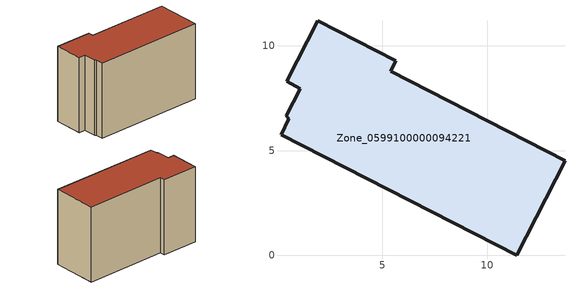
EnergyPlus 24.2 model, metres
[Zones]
Zone_0599100000094221
 floor ground (C_G): 1.08,7.96 0.43,8.3 1.91,11.2 5.64,9.28 5.39,8.78 13.72,4.51 11.4,0 0.16,5.76 0.53,6.53 0.42,6.66 z3.85
 wall outside (C_F): 13.72,4.51 5.39,8.78 5.64,9.28 1.91,11.2 0.43,8.3 1.08,7.96 0.42,6.66 0.53,6.53 0.16,5.76 11.4,0 13.72,4.51 z3.85:12.43
 roof outside (C_R): 0.53,6.53 0.16,5.76 11.4,0 13.72,4.51 5.39,8.78 5.64,9.28 1.91,11.2 0.43,8.3 1.08,7.96 0.42,6.66 z12.43
[BUILDING]
Pand.0599100000094221: North Axis=0; Terrain=City; Loads Convergence Tolerance Value=0.04; Temperature Convergence Tolerance Value=0.4; Solar Distribution=FullExterior; Maximum Number of Warmup Days=25; Minimum Number of Warmup Days=1
[Site:Location]
Rotterdam.The.Hague.AP_ZH_NLD Design_Conditions: Latitude=51.96; Longitude=4.45; Time Zone=1; Elevation=-4.5
[SITE:GROUNDTEMPERATURE:BUILDINGSURFACE]
18, 18, 18, 18, 18, 18, 18, 18, 18, 18, 18, 18
[MATERIAL] Thermal Absorptance=0.9; Solar Absorptance=0.7; Visible Absorptance=0.7
Name | Roughness | Thickness | Conductivity | Density | Specific Heat
G.TC.1992-2005 | MediumSmooth | 0.15 | 0.06 | 540 | 1210
F.TC.1992-2005 | Rough | 0.3 | 0.12 | 1920 | 840
R.TC.1992-2005 | MediumRough | 0.2 | 0.08 | 1500 | 1000
[CONSTRUCTION]
C_G: G.TC.1992-2005
C_F: F.TC.1992-2005
C_R: R.TC.1992-2005
[ZONE]
Zone_0599100000094221: Type=1; Multiplier=1; Ceiling Height=Autocalculate; Volume=Autocalculate; Floor Area=autocalculate; Part of Total Floor Area=Yes
[ZONEINFILTRATION:DESIGNFLOWRATE]
Infil_Zone_0599100000094221: Zone or ZoneList or Space or SpaceList=Zone_0599100000094221; Schedule=AlwaysOn; Design Flow Rate Calculation Method=Flow/Area; Flow Rate per Floor Area=0.0015; Constant Term Coefficient=1; Temperature Term Coefficient=0; Velocity Term Coefficient=0; Velocity Squared Term Coefficient=0
[HVACTEMPLATE:ZONE:IDEALLOADSAIRSYSTEM]
Zone_0599100000094221: Maximum Heating Supply Air Temperature=50; Minimum Cooling Supply Air Temperature=13; Maximum Heating Supply Air Humidity Ratio=0.0156; Minimum Cooling Supply Air Humidity Ratio=0.0077; Heating Limit=NoLimit; Cooling Limit=NoLimit; Dehumidification Control Type=ConstantSensibleHeatRatio; Cooling Sensible Heat Ratio=0.7; Dehumidification Setpoint=60; Humidification Control Type=None; Humidification Setpoint=30; Outdoor Air Method=None; Outdoor Air Flow Rate per Person=0.00944; Outdoor Air Flow Rate per Zone Floor Area=0; Outdoor Air Flow Rate per Zone=0; Demand Controlled Ventilation Type=None; Outdoor Air Economizer Type=NoEconomizer; Heat Recovery Type=None; Sensible Heat Recovery Effectiveness=0.7; Latent Heat Recovery Effectiveness=0.65
[ZONECONTROL:THERMOSTAT]
ThermostatControl_Zone_0599100000094221: Zone or ZoneList=Zone_0599100000094221; Control Type Schedule=DualSetpointControlType; Control 1=Thermostat_Zone_0599100000094221; Temperature Difference Between Cutout And Setpoint=0
[THERMOSTATSETPOINT:DUALSETPOINT]
Thermostat_Zone_0599100000094221: Heating Setpoint Temperature Schedule=HeatingSetpoint_Zone_0599100000094221; Cooling Setpoint Temperature Schedule=CoolingSetpoint_Zone_0599100000094221
[SCHEDULE:COMPACT]
HeatingSetpoint_Zone_0599100000094221: Through: 12/31, For: AllDays, Until: 24:00, 21
CoolingSetpoint_Zone_0599100000094221: Through: 12/31, For: AllDays, Until: 24:00, 24
DualSetpointControlType: Through: 12/31, For: AllDays, Until: 24:00, 4
AlwaysOn: Through: 12/31, For: AllDays, Until: 24:00, 1
